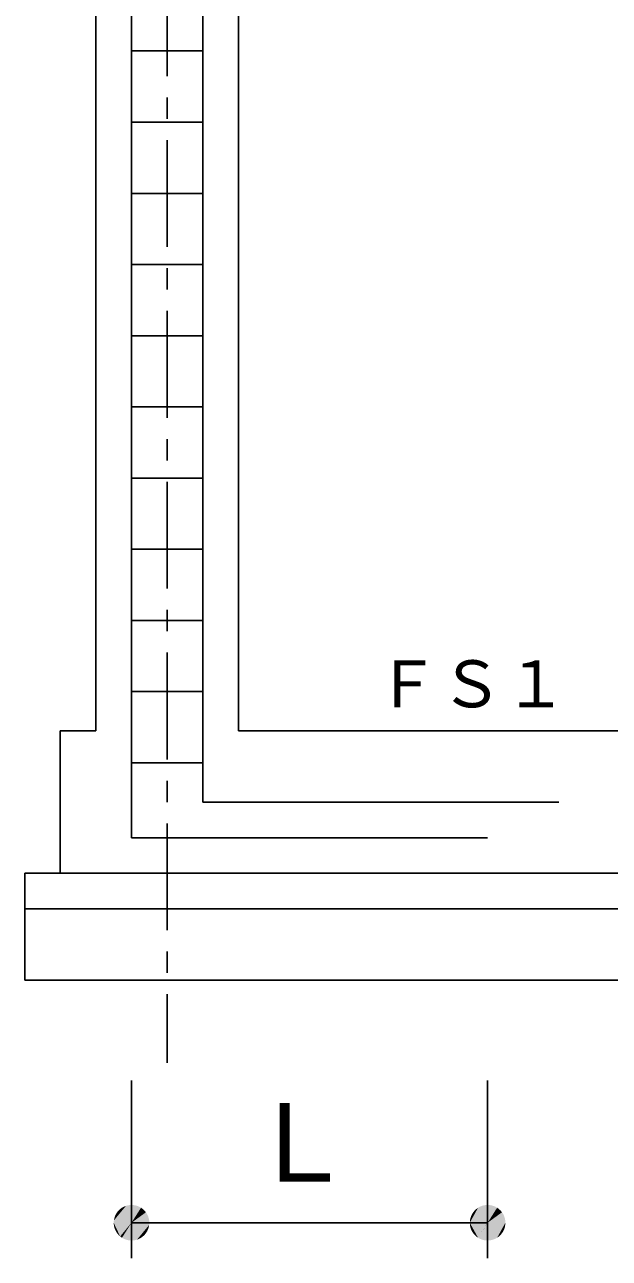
# Model space of a CAD drawing. Units: millimetres, scale not verified. Extents: x -24028 to 8910, y -6308 to 6308.
# Drawn here: x 910 to 1731, y -859 to 874 of the extents above; entities that cross this region are included whole.
import ezdxf
from ezdxf.enums import TextEntityAlignment as Align

# ---------------------------------------------------------------- set-up
doc = ezdxf.new("R2010")
doc.units = ezdxf.units.MM
doc.header["$LTSCALE"] = 30
doc.linetypes.add('CHAIN1', pattern=[8, 5, -1, 1, -1])
for name, color, linetype, lineweight in [('0-3_製作', 3, 'Continuous', 25), ('0-4_08', 2, 'CHAIN1', 25), ('1-1_SUNPO', 52, 'Continuous', 25)]:
    doc.layers.add(name, color=color, linetype=linetype, lineweight=lineweight)
doc.styles.add('ＭＳ ゴシック', font='')
doc.styles.get('ＭＳ ゴシック').set_extended_font_data('MS Gothic')

msp = doc.modelspace()

# ---------------------------------------------------------------- linework, layer by layer
at = {"layer": '0-3_製作', "color": 2, "linetype": 'CHAIN1'}
msp.add_line((1110.37, 1911.69), (1110.37, -584.33), dxfattribs=at)
at = {"layer": '0-3_製作'}
for p, q in [((1060.37, -268.31), (1060.37, 1711.69)), ((1160.37, -218.31), (1160.37, 1661.69)), ((1060.37, 836.94), (1160.37, 836.94)), ((1060.37, 736.94), (1160.37, 736.94)), ((1060.37, 636.94), (1160.37, 636.94)), ((1060.37, 536.94), (1160.37, 536.94)), ((1060.37, 436.93), (1160.37, 436.93)), ((1060.37, 336.93), (1160.37, 336.93)), ((1060.37, 236.94), (1160.37, 236.94)), ((1060.37, 136.94), (1160.37, 136.94)), ((1060.37, 36.93), (1160.37, 36.93)), ((1060.37, -63.07), (1160.37, -63.07)), ((1060.37, -163.07), (1160.37, -163.07)), ((1160.37, -218.31), (1660.38, -218.31)), ((1060.37, -268.31), (1560.37, -268.31))]:
    msp.add_line(p, q, dxfattribs=at)
at = {"layer": '0-3_製作', "color": 2}
for p, q in [((1010.38, 1561.69), (1010.38, -118.31)), ((1210.37, 1561.69), (1210.37, -118.31)), ((960.38, -318.31), (960.38, -118.31)), ((960.38, -118.31), (1010.38, -118.31)), ((1210.37, -118.31), (2800.37, -118.31)), ((910.37, -318.31), (2850.37, -318.31)), ((910.37, -468.31), (910.37, -318.31)), ((910.37, -468.31), (2850.37, -468.31))]:
    msp.add_line(p, q, dxfattribs=at)
at = {"layer": '0-4_08', "linetype": 'Continuous'}
msp.add_line((910.37, -368.31), (2850.37, -368.31), dxfattribs=at)
at = {"layer": '1-1_SUNPO', "color": 2}
for p, q in [((1060.37, -609.2), (1060.37, -859.2)), ((1560.37, -609.2), (1560.37, -859.2)), ((1060.37, -809.2), (1560.37, -809.2))]:
    msp.add_line(p, q, dxfattribs=at)
at = {"layer": '1-1_SUNPO'}
for points in [[(1035.37, -809.2), (1061.94, -784.25), (1065.06, -784.64)], [(1035.37, -809.2), (1058.8, -784.25), (1061.94, -784.25)], [(1035.37, -809.2), (1055.69, -784.64), (1058.8, -784.25)], [(1035.37, -809.2), (1065.06, -784.64), (1068.1, -785.42)], [(1035.37, -809.2), (1052.65, -785.42), (1055.69, -784.64)], [(1035.37, -809.2), (1068.1, -785.42), (1071.02, -786.58)], [(1035.57, -806.06), (1052.65, -785.42), (1035.37, -809.2)], [(1035.37, -809.2), (1071.02, -786.58), (1073.77, -788.09)], [(1035.37, -809.2), (1073.77, -788.09), (1060.33, -809.17)], [(1035.57, -806.06), (1049.73, -786.58), (1052.65, -785.42)], [(1036.16, -802.98), (1049.73, -786.58), (1035.57, -806.06)], [(1036.16, -802.98), (1046.98, -788.09), (1049.73, -786.58)], [(1037.13, -799.99), (1046.98, -788.09), (1036.16, -802.98)], [(1037.13, -799.99), (1044.44, -789.93), (1046.98, -788.09)], [(1038.47, -797.15), (1044.44, -789.93), (1037.13, -799.99)], [(1038.47, -797.15), (1042.15, -792.08), (1044.44, -789.93)], [(1040.15, -794.5), (1042.15, -792.08), (1038.47, -797.15)], [(1060.33, -809.17), (1073.77, -788.09), (1060.34, -809.16)], [(1060.34, -809.16), (1073.77, -788.09), (1060.35, -809.15)], [(1060.34, -809.16), (1073.77, -788.09), (1060.34, -809.16)], [(1060.35, -809.15), (1073.77, -788.09), (1060.36, -809.15)], [(1060.35, -809.15), (1073.77, -788.09), (1060.35, -809.15)], [(1060.36, -809.15), (1073.77, -788.09), (1060.37, -809.15)], [(1060.36, -809.15), (1073.77, -788.09), (1060.36, -809.15)], [(1060.37, -809.15), (1073.77, -788.09), (1060.38, -809.15)], [(1060.38, -809.15), (1073.77, -788.09), (1060.39, -809.15)], [(1060.38, -809.15), (1073.77, -788.09), (1060.38, -809.15)], [(1060.39, -809.15), (1073.77, -788.09), (1060.4, -809.15)], [(1060.39, -809.15), (1073.77, -788.09), (1060.39, -809.15)], [(1060.4, -809.15), (1073.77, -788.09), (1060.41, -809.16)], [(1060.41, -809.17), (1073.77, -788.09), (1060.42, -809.17)], [(1060.41, -809.16), (1073.77, -788.09), (1060.41, -809.17)], [(1060.41, -809.16), (1073.77, -788.09), (1060.41, -809.16)], [(1060.42, -809.2), (1073.77, -788.09), (1076.31, -789.93)], [(1060.42, -809.19), (1073.77, -788.09), (1060.42, -809.2)], [(1060.42, -809.18), (1073.77, -788.09), (1060.42, -809.19)], [(1060.42, -809.18), (1073.77, -788.09), (1060.42, -809.18)], [(1060.42, -809.17), (1073.77, -788.09), (1060.42, -809.18)], [(1060.42, -809.2), (1076.31, -789.93), (1078.6, -792.08)], [(1060.42, -809.2), (1078.6, -792.08), (1080.6, -794.5)], [(1060.42, -809.2), (1080.6, -794.5), (1082.28, -797.15)], [(1060.42, -809.2), (1082.28, -797.15), (1083.62, -799.99)], [(1535.37, -809.2), (1561.94, -784.25), (1565.06, -784.64)], [(1535.37, -809.2), (1558.8, -784.25), (1561.94, -784.25)], [(1535.37, -809.2), (1555.69, -784.64), (1558.8, -784.25)], [(1535.37, -809.2), (1565.06, -784.64), (1568.1, -785.42)], [(1535.37, -809.2), (1552.65, -785.42), (1555.69, -784.64)], [(1535.37, -809.2), (1568.1, -785.42), (1571.02, -786.58)], [(1535.37, -809.2), (1549.73, -786.58), (1552.65, -785.42)], [(1535.37, -809.2), (1571.02, -786.58), (1560.33, -809.17)], [(1535.37, -809.2), (1546.98, -788.09), (1549.73, -786.58)], [(1535.37, -809.2), (1544.44, -789.93), (1546.98, -788.09)], [(1535.57, -806.06), (1544.44, -789.93), (1535.37, -809.2)], [(1535.57, -806.06), (1542.15, -792.08), (1544.44, -789.93)], [(1536.16, -802.98), (1542.15, -792.08), (1535.57, -806.06)], [(1536.16, -802.98), (1540.15, -794.5), (1542.15, -792.08)], [(1537.13, -799.99), (1540.15, -794.5), (1536.16, -802.98)], [(1537.13, -799.99), (1538.47, -797.15), (1540.15, -794.5)], [(1560.33, -809.17), (1571.02, -786.58), (1560.34, -809.16)], [(1560.33, -809.17), (1571.02, -786.58), (1560.33, -809.17)], [(1560.34, -809.16), (1571.02, -786.58), (1560.35, -809.15)], [(1560.34, -809.16), (1571.02, -786.58), (1560.34, -809.16)], [(1560.35, -809.15), (1571.02, -786.58), (1560.36, -809.15)], [(1560.35, -809.15), (1571.02, -786.58), (1560.35, -809.15)], [(1560.36, -809.15), (1571.02, -786.58), (1560.37, -809.15)], [(1560.36, -809.15), (1571.02, -786.58), (1560.36, -809.15)], [(1560.37, -809.15), (1571.02, -786.58), (1560.38, -809.15)], [(1560.38, -809.15), (1571.02, -786.58), (1560.39, -809.15)], [(1560.38, -809.15), (1571.02, -786.58), (1560.38, -809.15)], [(1560.39, -809.15), (1571.02, -786.58), (1560.4, -809.15)], [(1560.39, -809.15), (1571.02, -786.58), (1560.39, -809.15)], [(1560.4, -809.15), (1571.02, -786.58), (1560.41, -809.16)], [(1560.41, -809.17), (1571.02, -786.58), (1560.42, -809.17)], [(1560.41, -809.16), (1571.02, -786.58), (1560.41, -809.17)], [(1560.41, -809.16), (1571.02, -786.58), (1560.41, -809.16)], [(1560.42, -809.2), (1571.02, -786.58), (1573.77, -788.09)], [(1560.42, -809.19), (1571.02, -786.58), (1560.42, -809.2)], [(1560.42, -809.18), (1571.02, -786.58), (1560.42, -809.19)], [(1560.42, -809.18), (1571.02, -786.58), (1560.42, -809.18)], [(1560.42, -809.17), (1571.02, -786.58), (1560.42, -809.18)], [(1560.42, -809.2), (1573.77, -788.09), (1576.31, -789.93)], [(1560.42, -809.2), (1576.31, -789.93), (1578.6, -792.08)], [(1560.42, -809.2), (1578.6, -792.08), (1580.6, -794.5)], [(1560.42, -809.2), (1580.6, -794.5), (1582.28, -797.15)], [(1560.42, -809.2), (1582.28, -797.15), (1583.62, -799.99)], [(1035.37, -809.2), (1060.33, -809.17), (1060.33, -809.18)], [(1035.37, -809.2), (1060.33, -809.17), (1060.33, -809.17)], [(1035.37, -809.2), (1060.33, -809.18), (1060.32, -809.19)], [(1035.37, -809.2), (1060.33, -809.18), (1060.33, -809.18)], [(1035.37, -809.2), (1060.32, -809.19), (1060.32, -809.2)], [(1044.44, -828.46), (1035.37, -809.2), (1060.32, -809.2)], [(1042.15, -826.31), (1035.37, -809.2), (1044.44, -828.46)], [(1040.15, -823.89), (1035.37, -809.2), (1042.15, -826.31)], [(1038.47, -821.24), (1035.37, -809.2), (1040.15, -823.89)], [(1037.13, -818.4), (1035.37, -809.2), (1038.47, -821.24)], [(1036.16, -815.41), (1035.37, -809.2), (1037.13, -818.4)], [(1035.57, -812.33), (1035.37, -809.2), (1036.16, -815.41)], [(1044.44, -828.46), (1060.32, -809.2), (1060.33, -809.21)], [(1044.44, -828.46), (1060.32, -809.2), (1060.32, -809.2)], [(1044.44, -828.46), (1060.33, -809.21), (1060.33, -809.22)], [(1044.44, -828.46), (1060.33, -809.21), (1060.33, -809.21)], [(1044.44, -828.46), (1060.33, -809.22), (1060.33, -809.23)], [(1044.44, -828.46), (1060.41, -809.23), (1046.98, -830.3)], [(1044.44, -828.46), (1060.41, -809.24), (1060.41, -809.23)], [(1044.44, -828.46), (1060.34, -809.23), (1060.34, -809.24)], [(1044.44, -828.46), (1060.33, -809.23), (1060.34, -809.23)], [(1044.44, -828.46), (1060.4, -809.24), (1060.41, -809.24)], [(1044.44, -828.46), (1060.39, -809.24), (1060.4, -809.24)], [(1044.44, -828.46), (1060.39, -809.24), (1060.39, -809.24)], [(1044.44, -828.46), (1060.38, -809.25), (1060.39, -809.24)], [(1044.44, -828.46), (1060.36, -809.24), (1060.36, -809.25)], [(1044.44, -828.46), (1060.35, -809.24), (1060.36, -809.24)], [(1044.44, -828.46), (1060.35, -809.24), (1060.35, -809.24)], [(1044.44, -828.46), (1060.34, -809.24), (1060.35, -809.24)], [(1044.44, -828.46), (1060.38, -809.25), (1060.38, -809.25)], [(1044.44, -828.46), (1060.37, -809.25), (1060.38, -809.25)], [(1044.44, -828.46), (1060.36, -809.25), (1060.37, -809.25)], [(1046.98, -830.3), (1060.41, -809.23), (1049.73, -831.82)], [(1046.98, -830.3), (1060.41, -809.23), (1060.41, -809.23)], [(1049.73, -831.82), (1060.42, -809.22), (1052.65, -832.97)], [(1049.73, -831.82), (1060.41, -809.23), (1060.42, -809.22)], [(1052.65, -832.97), (1060.42, -809.21), (1055.69, -833.75)], [(1052.65, -832.97), (1060.42, -809.22), (1060.42, -809.21)], [(1055.69, -833.75), (1060.42, -809.21), (1058.8, -834.15)], [(1055.69, -833.75), (1060.42, -809.21), (1060.42, -809.21)], [(1058.8, -834.15), (1060.42, -809.2), (1061.94, -834.15)], [(1058.8, -834.15), (1060.42, -809.21), (1060.42, -809.2)], [(1060.42, -809.2), (1083.62, -799.99), (1084.59, -802.98)], [(1060.42, -809.2), (1084.59, -802.98), (1085.18, -806.06)], [(1060.42, -809.2), (1085.18, -806.06), (1085.37, -809.2)], [(1065.06, -833.75), (1060.42, -809.2), (1085.37, -809.2)], [(1061.94, -834.15), (1060.42, -809.2), (1065.06, -833.75)], [(1061.94, -834.15), (1060.42, -809.2), (1060.42, -809.2)], [(1065.06, -833.75), (1085.37, -809.2), (1068.1, -832.97)], [(1068.1, -832.97), (1085.37, -809.2), (1085.18, -812.33)], [(1068.1, -832.97), (1085.18, -812.33), (1071.02, -831.82)], [(1071.02, -831.82), (1085.18, -812.33), (1084.59, -815.41)], [(1535.37, -809.2), (1560.33, -809.17), (1560.33, -809.18)], [(1535.37, -809.2), (1560.33, -809.18), (1560.32, -809.19)], [(1535.37, -809.2), (1560.33, -809.18), (1560.33, -809.18)], [(1535.37, -809.2), (1560.32, -809.19), (1560.32, -809.2)], [(1546.98, -830.3), (1535.37, -809.2), (1560.32, -809.2)], [(1544.44, -828.46), (1535.37, -809.2), (1546.98, -830.3)], [(1542.15, -826.31), (1535.37, -809.2), (1544.44, -828.46)], [(1540.15, -823.89), (1535.37, -809.2), (1542.15, -826.31)], [(1538.47, -821.24), (1535.37, -809.2), (1540.15, -823.89)], [(1537.13, -818.4), (1535.37, -809.2), (1538.47, -821.24)], [(1536.16, -815.41), (1535.37, -809.2), (1537.13, -818.4)], [(1535.57, -812.33), (1535.37, -809.2), (1536.16, -815.41)], [(1546.98, -830.3), (1560.32, -809.2), (1560.33, -809.21)], [(1546.98, -830.3), (1560.32, -809.2), (1560.32, -809.2)], [(1546.98, -830.3), (1560.33, -809.21), (1560.33, -809.22)], [(1546.98, -830.3), (1560.33, -809.21), (1560.33, -809.21)], [(1546.98, -830.3), (1560.33, -809.22), (1560.33, -809.23)], [(1546.98, -830.3), (1560.41, -809.23), (1549.73, -831.82)], [(1546.98, -830.3), (1560.41, -809.23), (1560.41, -809.23)], [(1546.98, -830.3), (1560.41, -809.24), (1560.41, -809.23)], [(1546.98, -830.3), (1560.34, -809.23), (1560.34, -809.24)], [(1546.98, -830.3), (1560.33, -809.23), (1560.34, -809.23)], [(1546.98, -830.3), (1560.4, -809.24), (1560.41, -809.24)], [(1546.98, -830.3), (1560.39, -809.24), (1560.4, -809.24)], [(1546.98, -830.3), (1560.39, -809.24), (1560.39, -809.24)], [(1546.98, -830.3), (1560.38, -809.25), (1560.39, -809.24)], [(1546.98, -830.3), (1560.36, -809.24), (1560.36, -809.25)], [(1546.98, -830.3), (1560.35, -809.24), (1560.36, -809.24)], [(1546.98, -830.3), (1560.35, -809.24), (1560.35, -809.24)], [(1546.98, -830.3), (1560.34, -809.24), (1560.35, -809.24)], [(1546.98, -830.3), (1560.38, -809.25), (1560.38, -809.25)], [(1546.98, -830.3), (1560.37, -809.25), (1560.38, -809.25)], [(1546.98, -830.3), (1560.36, -809.25), (1560.37, -809.25)], [(1549.73, -831.82), (1560.42, -809.22), (1552.65, -832.97)], [(1549.73, -831.82), (1560.41, -809.23), (1560.42, -809.22)], [(1552.65, -832.97), (1560.42, -809.21), (1555.69, -833.75)], [(1552.65, -832.97), (1560.42, -809.22), (1560.42, -809.21)], [(1555.69, -833.75), (1560.42, -809.21), (1558.8, -834.15)], [(1555.69, -833.75), (1560.42, -809.21), (1560.42, -809.21)], [(1558.8, -834.15), (1560.42, -809.2), (1561.94, -834.15)], [(1558.8, -834.15), (1560.42, -809.21), (1560.42, -809.2)], [(1560.42, -809.2), (1583.62, -799.99), (1584.59, -802.98)], [(1560.42, -809.2), (1584.59, -802.98), (1585.18, -806.06)], [(1560.42, -809.2), (1585.18, -806.06), (1585.37, -809.2)], [(1573.77, -830.3), (1560.42, -809.2), (1585.37, -809.2)], [(1571.02, -831.82), (1560.42, -809.2), (1573.77, -830.3)], [(1568.1, -832.97), (1560.42, -809.2), (1571.02, -831.82)], [(1565.06, -833.75), (1560.42, -809.2), (1568.1, -832.97)], [(1561.94, -834.15), (1560.42, -809.2), (1565.06, -833.75)], [(1561.94, -834.15), (1560.42, -809.2), (1560.42, -809.2)], [(1573.77, -830.3), (1585.37, -809.2), (1576.31, -828.46)], [(1576.31, -828.46), (1585.37, -809.2), (1585.18, -812.33)], [(1576.31, -828.46), (1585.18, -812.33), (1578.6, -826.31)], [(1578.6, -826.31), (1585.18, -812.33), (1584.59, -815.41)], [(1071.02, -831.82), (1084.59, -815.41), (1073.77, -830.3)], [(1073.77, -830.3), (1084.59, -815.41), (1083.62, -818.4)], [(1073.77, -830.3), (1083.62, -818.4), (1076.31, -828.46)], [(1076.31, -828.46), (1083.62, -818.4), (1082.28, -821.24)], [(1076.31, -828.46), (1082.28, -821.24), (1078.6, -826.31)], [(1078.6, -826.31), (1082.28, -821.24), (1080.6, -823.89)], [(1578.6, -826.31), (1584.59, -815.41), (1580.6, -823.89)], [(1580.6, -823.89), (1584.59, -815.41), (1583.62, -818.4)], [(1580.6, -823.89), (1583.62, -818.4), (1582.28, -821.24)]]:
    msp.add_solid(points, dxfattribs=at)

# ---------------------------------------------------------------- texts
at = {"layer": '0-3_製作', "color": 4, "style": 'ＭＳ ゴシック'}
msp.add_text('ＦＳ１', height=65.98, dxfattribs=at).set_placement((1402.73, -104.86), align=Align.BOTTOM_LEFT)
at = {"layer": '1-1_SUNPO', "color": 4, "style": 'ＭＳ ゴシック'}
msp.add_text('Ｌ', height=110, dxfattribs=at).set_placement((1222.87, -784.46), align=Align.BOTTOM_LEFT)

doc.saveas('drawing.dxf')
